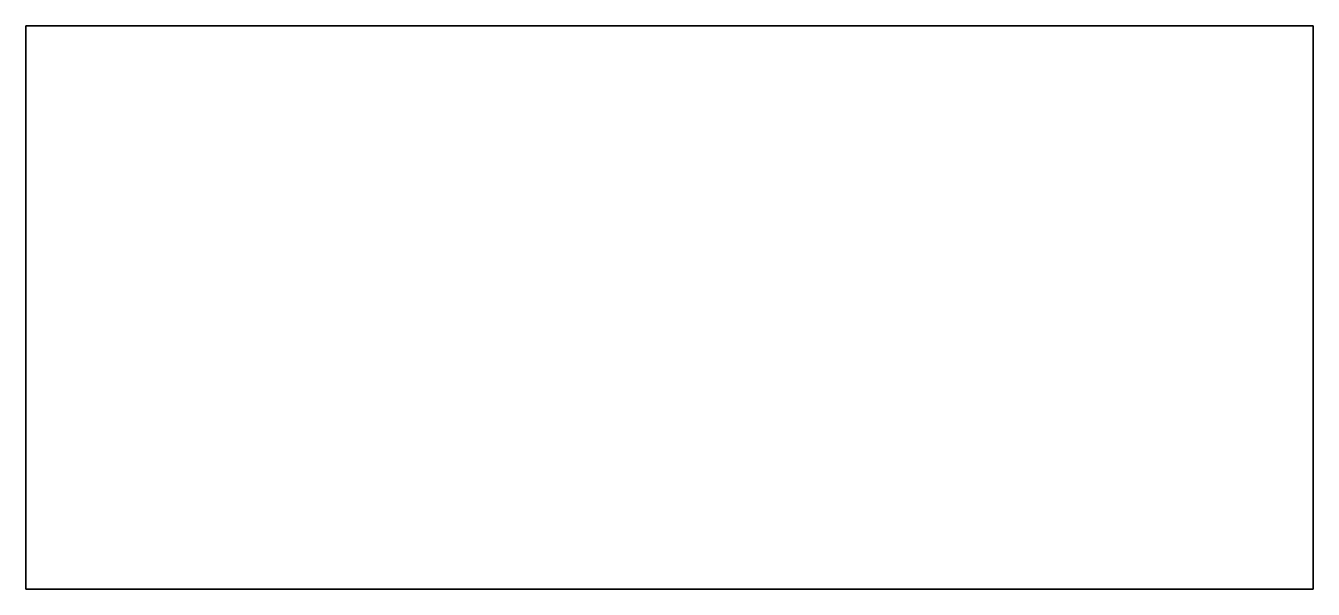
# Model space of a CAD drawing. Header units: millimetres. Extents: x 38 to 58, y 13.1 to 21.9.
import ezdxf

# ---------------------------------------------------------------- set-up
doc = ezdxf.new("R2010")
doc.units = ezdxf.units.MM
doc.layers.get('0').update_dxf_attribs({"linetype": 'CONTINUOUS'})

msp = doc.modelspace()

# ---------------------------------------------------------------- linework, layer by layer
for points in [[(38, 13.125), (38, 21.875), (58, 21.875), (58, 13.125)], [(58, 21.875), (38, 21.875), (38, 13.125), (58, 13.125)]]:
    msp.add_lwpolyline(points, close=True)

doc.saveas('drawing.dxf')
